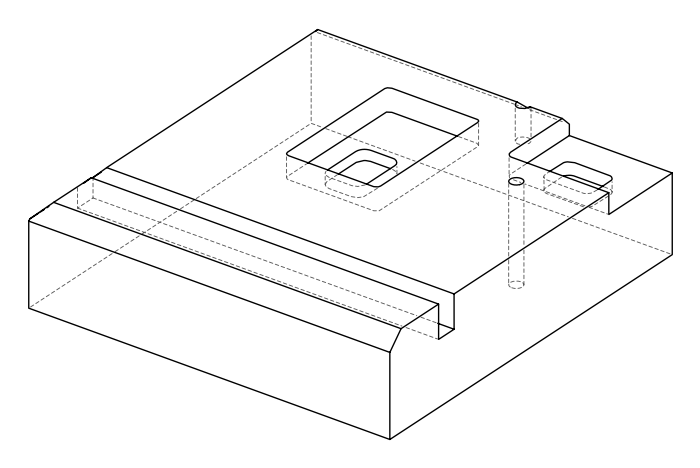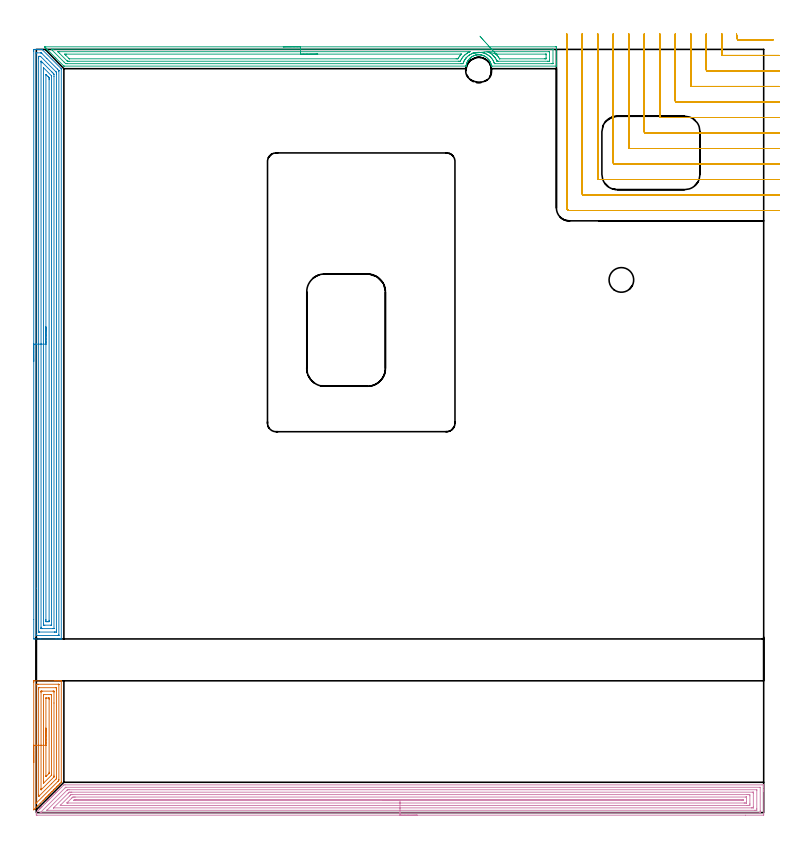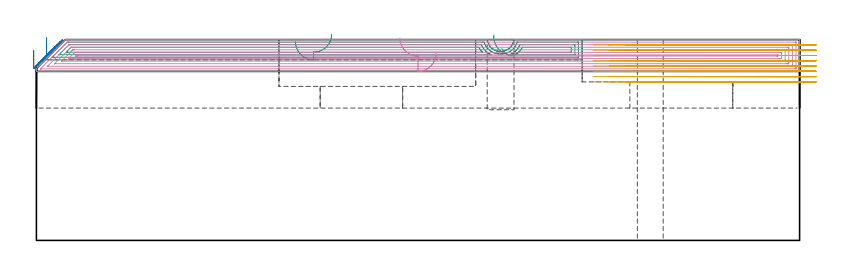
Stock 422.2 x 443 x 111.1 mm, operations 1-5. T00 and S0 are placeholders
(PLAN: 14 operations, 9 tool changes, 181 min)
(1 AREA_MILL | FG_CHAMFER_SURFACE | UGT0205_001 | 3.52 min | 10704 mm3)
(2 AREA_MILL_1 | FG_CHAMFER_SURFACE_1 | UGT0205_001 | 16.53 min | 44746 mm3)
(3 AREA_MILL_2 | FG_CHAMFER_SURFACE_2 | UGT0205_001 | 9.67 min | 18568 mm3)
(4 AREA_MILL_3 | FG_CHAMFER_SURFACE_3 | UGT0205_001 | 23.46 min | 63852 mm3)
(5 MILL_CORNER_NOTCH_RECTANGULAR | CORNER_NOTCH_RECTANGULAR | NXT0201_011 | Follow Part, ap 3, ae 75% | 26.71 min | 279431 mm3)
(6 MILL_RECTANGULAR_POCKET | POCKET_RECTANGULAR_STRAIGHT | NXT0201_012 | Follow Part, ap 4, ae 75% | 1.92 min | 34187 mm3)
(7 MILL_RECTANGULAR_POCKET_1 | POCKET_RECTANGULAR_STRAIGHT_1 | NXT0201_009 | Follow Part, ap 2, ae 75% | 76.53 min | 455399 mm3)
(8 MILL_RECTANGULAR_POCKET_2 | POCKET_RECTANGULAR_STRAIGHT_2 | NXT0201_012 | Follow Part, ap 4, ae 75% | 2.26 min | 34561 mm3)
(9 MILL_RECTANGULAR_SLOT | SLOT_RECTANGULAR | NXT0201_012 | Follow Part, ap 4, ae 75% | 18.66 min | 386972 mm3)
(10 MILL_BLIND_HOLE_FROM_SOLID_MATERIAL | STEP1POCKET | NXT0201_011 | Spiral | 0.59 min | 6471 mm3)
(11 SPOT_DRILL | STEP1HOLE | NXT0321_9005460120000 | 0.03 min | 1 mm3)
(12 DRILL_BLIND_HOLE_INTO_CENTER | STEP1HOLE | UGT0301_209 | 0.07 min | 831 mm3)
(13 GUN_DRILL_THROUGH_HOLE | STEP1HOLE | UGT0307_006 | 0.55 min | 6245 mm3)
(14 DRILL_TO_ENLARGE_THROUGH_HOLE | STEP1HOLE | UGT0301_275 | 0.48 min | 10685 mm3)
(TOOL UGT0205_001 | Chamfer Mill 20 x 3 x 45 deg. | D20 FL50 Z2)
(TOOL NXT0201_011 | ENDMILL 12mm [2P460-1200-NA 1630] | D12 FL38 Z6)
(TOOL NXT0201_012 | ENDMILL 16mm [2P460-1600-NA 1630] | D16 FL38 Z6)
(TOOL NXT0201_009 | ENDMILL 8mm [2P460-0800-NA 1630] | D8 FL26 Z6)
(TOOL NXT0321_9005460120000 | NC Spot Drill, 142deg, 12mm, Carbide, Uncoated | D12 PA142 FL30 Z2)
(TOOL UGT0301_209 | Twist Drill 9.4 mm | D9.4 PA118 FL78 Z2)
(TOOL UGT0307_006 | Gun Drill 9 mm | D9 PA130 FL24 Z1)
(TOOL UGT0301_275 | Twist Drill 14.3 mm | D14.3 PA118 FL114 Z2)
(OP 1 AREA_MILL)
G17 G21 G94 G90
T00 M6
G54
G17 G0 G90 X-1.5 Y29.05 S1061 M3
G43 Z121.1 H0
Z105.1
G94 G1 Y29.088 Z104.228 F250.
Y29.202 Z103.364
Y29.391 Z102.512
Y29.653 Z101.68
Y29.987 Z100.874
Y30.39 Z100.1
Y30.858 Z99.364
Y31.39 Z98.672
Y31.979 Z98.029
Y32.622 Z97.44
Y33.314 Z96.908
Y34.05 Z96.44
Y34.824 Z96.037
Y35.63 Z95.703
Y36.462 Z95.441
Y37.313 Z95.252
Y38.178 Z95.138
Y39.05 Z95.1
Y75.543
X-1.499 Y75.943 Z95.101
X-1.494 Y76.426 Z95.103
X-1.491 Y76.492 Z95.105
X-1.014 Y76.5 Z95.583
X10.478 Z107.072
X11.138 Z107.736
X11.362 Z107.959
X12.022 Z108.619
X12.246 Z108.842
X12.693 Z109.292
X13.566 Z110.165
X14.014 Z110.612
X14.255 Y76.499 Z110.854
X14.494 Y76.49 Z111.093
X14.5 Y76.387 Z111.1
Y18.159
X14.498 Y17.605 Z111.084
X14.46 Y17.56 Z111.059
X13.706 Y16.806 Z110.306
X13.424 Y16.522 Z110.02
X12.84 Y15.94 Z109.44
X12.54 Y15.638 Z109.136
X11.951 Y15.051 Z108.551
X11.656 Y14.754 Z108.252
X11.058 Y14.158 Z107.658
X10.772 Y13.87 Z107.367
X10.169 Y13.269 Z106.769
X9.888 Y12.986 Z106.483
X9.28 Y12.38 Z105.88
X9.005 Y12.102 Z105.599
X8.318 Y11.418 Z104.918
X7.949 Y11.047 Z104.545
X7.414 Y10.514 Z104.014
X7.06 Y10.158 Z103.656
X6.51 Y9.609 Z103.109
X6.171 Y9.269 Z102.767
X5.605 Y8.705 Z102.205
X5.282 Y8.38 Z101.878
X4.701 Y7.801 Z101.301
X3.995 Y7.095 Z100.595
X2.228 Y5.327 Z98.827
X0.835 Y3.935 Z97.435
X-0.498 Y2.601 Z96.101
X-1.387 Y1.712 Z95.211
X-1.456 Y1.649 Z95.142
X-1.492 Y1.618 Z95.106
X-1.498 Y1.691 Z95.101
X-1.499 Y1.712
X-1.5 Y39.05 Z95.1
X-0.086 Z96.514
X-0.085 Y74.165 Z96.515
X-0.082 Y74.376 Z96.518
X-0.079 Y74.473 Z96.521
X0.088 Y74.49 Z96.688
X0.424 Y74.498 Z97.024
X0.754 Y74.499 Z97.354
X1.305 Y74.5 Z97.905
X12.797 Z109.397
X12.98 Y74.497 Z109.58
X13.048 Y74.493 Z109.648
X13.073 Y74.491 Z109.673
X13.079 Y74.463 Z109.679
X13.082 Y74.379 Z109.682
X13.085 Y74.209 Z109.685
Y19.093
X13.084 Y19.048 Z109.684
X13.072 Y18.634 Z109.672
X12.867 Y18.423 Z109.467
X12.608 Y18.159 Z109.208
X0.016 Y5.566 Z96.616
X-0.05 Y5.503 Z96.55
X-0.074 Y5.482 Z96.526
X-0.078 Y5.481 Z96.522
X-0.08 Y5.491 Z96.52
X-0.083 Y5.549 Z96.517
X-0.086 Y5.669 Z96.514
Y5.713
Y39.05
X1.328 Z97.928
X1.329 Y71.498 Z97.929
Y71.809
X1.334 Y72.387 Z97.934
X1.335 Y72.463 Z97.935
X1.344 Y72.49 Z97.944
X1.414 Y72.494 Z98.014
X1.527 Y72.499 Z98.127
X11.25 Y72.5 Z107.85
X11.362 Y72.497 Z107.962
X11.474 Y72.493 Z108.074
X11.665 Y72.481 Z108.265
X11.667 Y72.387 Z108.267
X11.67 Y72.077 Z108.27
X11.671 Y71.498 Z108.271
X11.672 Y71.186 Z108.272
X11.671 Y20.514 Z108.271
X11.67 Y19.937 Z108.27
X11.668 Y19.781 Z108.268
X11.665 Y19.704 Z108.265
X11.661 Y19.673 Z108.261
X11.644 Y19.653 Z108.244
X11.362 Y19.362 Z107.962
X8.761 Y16.76 Z105.361
X1.638 Y9.638 Z98.238
X1.453 Y9.456 Z98.053
X1.401 Y9.408 Z98.001
X1.335 Y9.351 Z97.935
X1.331 Y9.437 Z97.931
X1.33 Y9.492 Z97.93
X1.329 Y9.58 Z97.929
X1.328 Y10.158 Z97.928
Y39.05
X2.743 Z99.343
Y69.72
X2.747 Y70.383 Z99.347
X2.75 Y70.479 Z99.35
X2.756 Y70.491 Z99.356
X2.777 Y70.494 Z99.377
X2.825 Y70.497 Z99.425
X3.018 Y70.499 Z99.618
X3.406 Y70.5 Z100.006
X9.702 Z106.302
X10.02 Y70.497 Z106.62
X10.179 Y70.493 Z106.779
X10.25 Y70.489 Z106.85
X10.252 Y70.437 Z106.852
X10.256 Y69.943 Z106.856
X10.257 Y63.608 Z106.857
Y21.715
X10.256 Y21.048 Z106.856
X10.253 Y20.826 Z106.853
X10.25 Y20.744 Z106.85
X10.246 Y20.707 Z106.846
X10.217 Y20.674 Z106.817
X10.114 Y20.566 Z106.714
X9.984 Y20.433 Z106.584
X2.892 Y13.342 Z99.492
X2.847 Y13.298 Z99.447
X2.794 Y13.249 Z99.394
X2.755 Y13.214 Z99.355
X2.75 Y13.267 Z99.35
X2.745 Y13.49 Z99.345
X2.743 Y13.714 Z99.343
Y13.871
Y39.05
X4.157 Z100.757
Y68.076
X4.159 Y68.21 Z100.759
X4.164 Y68.475 Z100.764
X4.173 Y68.491 Z100.773
X4.187 Y68.494 Z100.787
X4.221 Y68.498 Z100.821
X4.29 Y68.499 Z100.89
X8.155 Y68.5 Z104.755
X8.71 Y68.496 Z105.31
X8.789 Y68.494 Z105.389
X8.831 Y68.491 Z105.431
X8.836 Y68.344 Z105.436
X8.841 Y68.076 Z105.441
X8.843 Y67.942 Z105.443
X8.842 Y21.903 Z105.442
X8.84 Y21.809 Z105.44
X8.837 Y21.764 Z105.437
X8.834 Y21.744 Z105.434
X8.813 Y21.715 Z105.413
X8.763 Y21.662 Z105.363
X8.71 Y21.608 Z105.31
X4.29 Y17.189 Z100.89
X4.248 Y17.15 Z100.848
X4.174 Y17.083 Z100.774
X4.164 Y17.137 Z100.764
X4.16 Y17.27 Z100.76
X4.158 Y17.402 Z100.758
X4.157 Y18.159 Z100.757
Y18.293
Y39.05
X5.571 Z102.171
X5.572 Y66.164 Z102.172
X5.574 Y66.409 Z102.174
X5.576 Y66.469 Z102.176
X5.579 Y66.49 Z102.179
X5.613 Y66.493 Z102.213
X5.726 Y66.498 Z102.326
X6.942 Y66.499 Z103.542
X7.276 Y66.496 Z103.876
X7.371 Y66.493 Z103.971
X7.422 Y66.489 Z104.022
X7.424 Y66.457 Z104.024
X7.427 Y66.327 Z104.027
X7.428 Y66.164 Z104.028
X7.429 Y65.674 Z104.029
Y23.493
X7.427 Y23.005 Z104.027
X7.423 Y22.804 Z104.023
X7.422 Y22.783 Z104.022
X7.409 Y22.765 Z104.009
X7.369 Y22.721 Z103.969
X7.256 Y22.604 Z103.856
X6.058 Y21.406 Z102.658
X5.767 Y21.118 Z102.367
X5.636 Y20.991 Z102.236
X5.59 Y20.95 Z102.19
X5.577 Y20.946 Z102.177
X5.576 Y20.982 Z102.176
X5.572 Y21.076 Z102.172
Y21.138
X5.571 Y21.315 Z102.171
Y39.05
Y39.922 Z102.209
Y40.786 Z102.323
Y41.638 Z102.512
Y42.47 Z102.774
Y43.276 Z103.108
Y44.05 Z103.511
Y44.786 Z103.98
Y45.478 Z104.511
Y46.121 Z105.1
Y46.71 Z105.743
Y47.242 Z106.435
Y47.71 Z107.171
Y48.113 Z107.945
Y48.447 Z108.751
Y48.709 Z109.583
Y48.898 Z110.435
Y49.012 Z111.3
Y49.05 Z112.171
G0 Z121.1
M5
M2
(OP 2 AREA_MILL_1)
G17 G21 G94 G90
T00 M6
G54
G17 G0 G90 X-1.5 Y261.9 S1061 M3
G43 Z121.1 H0
Z105.1
G94 G1 Y261.938 Z104.228 F250.
Y262.052 Z103.364
Y262.241 Z102.512
Y262.503 Z101.68
Y262.837 Z100.874
Y263.24 Z100.1
Y263.708 Z99.364
Y264.24 Z98.672
Y264.829 Z98.029
Y265.472 Z97.44
Y266.164 Z96.909
Y266.9 Z96.44
Y267.674 Z96.037
Y268.48 Z95.703
Y269.312 Z95.441
Y270.163 Z95.252
Y271.028 Z95.138
Y271.9 Z95.1
Y441.991
X-1.499 Y442.392 Z95.101
X-1.494 Y442.877 Z95.103
X-1.491 Y442.991 Z95.105
X-1.014 Y443. Z95.582
X-0.732 Z95.864
X-0.13 Z96.465
X0.434 Z97.031
X0.754 Z97.351
X1.318 Z97.915
X1.638 Z98.234
X2.278 Z98.878
X2.964 Z99.563
X3.087 Y442.999 Z99.687
X3.309 Y442.99 Z99.905
X3.406 Y442.894 Z100.004
X3.463 Y442.838 Z100.061
X14.456 Y431.845 Z111.055
X14.471 Y431.828 Z111.07
X14.503 Y431.787 Z111.096
X14.5 Y431.683 Z111.1
Y100.962
X14.497 Y100.809 Z111.088
X14.485 Y100.807 Z111.076
X14.148 Y100.8 Z110.747
X13.77 Z110.369
X13.13 Z109.725
X11.926 Z108.523
X11.362 Z107.956
X2.553 Z99.151
X-1.233 Z95.364
X-1.297 Y100.801 Z95.301
X-1.492 Y100.81 Z95.106
X-1.499 Y101.006 Z95.099
X-1.5 Y112.064 Z95.1
Y271.9
X-0.086 Z96.514
Y440.607
X-0.084 Y440.819 Z96.516
X-0.081 Y440.925 Z96.519
X-0.079 Y440.975 Z96.521
X-0.072 Y440.99 Z96.528
X-0.024 Y440.992 Z96.576
X0.366 Y440.999 Z96.966
X2.522 Z99.122
X2.652 Y440.998 Z99.252
X2.756 Y440.994 Z99.356
X2.824 Y440.99 Z99.424
X2.878 Y440.96 Z99.478
X3.242 Y440.607 Z99.842
X6.145 Y437.706 Z102.745
X12.246 Y431.604 Z108.846
X13.055 Y430.788 Z109.655
X13.079 Y430.756 Z109.679
X13.081 Y430.734 Z109.681
X13.084 Y430.682 Z109.684
X13.085 Y430.576 Z109.685
X13.086 Y430.364 Z109.686
Y103.193
X13.084 Y102.981 Z109.684
X13.082 Y102.875 Z109.682
X13.079 Y102.825 Z109.679
X13.072 Y102.81 Z109.672
X13.024 Y102.808 Z109.624
X12.634 Y102.801 Z109.234
X0.754 Y102.8 Z97.354
X0.258 Y102.801 Z96.858
X0.031 Y102.806 Z96.631
X-0.072 Y102.81 Z96.528
X-0.084 Y103.147 Z96.516
X-0.085 Y103.193 Z96.515
X-0.086 Y130.269 Z96.514
Y271.9
X1.329 Z97.929
Y437.929
X1.33 Y438.241 Z97.93
X1.334 Y438.822 Z97.934
X1.335 Y438.969 Z97.935
X1.47 Y438.991 Z98.07
X1.638 Y438.994 Z98.238
X2.35 Y438.996 Z98.95
X2.387 Y438.99 Z98.987
X2.463 Y438.928 Z99.063
X2.522 Y438.876 Z99.122
X2.579 Y438.822 Z99.179
X11.362 Y430.038 Z107.962
X11.502 Y429.895 Z108.102
X11.647 Y429.742 Z108.247
X11.665 Y429.697 Z108.265
X11.667 Y429.66 Z108.267
X11.67 Y429.584 Z108.27
X11.671 Y429.003 Z108.271
X11.672 Y428.69 Z108.272
X11.671 Y105.871 Z108.271
X11.67 Y105.559 Z108.27
X11.666 Y104.978 Z108.266
X11.665 Y104.831 Z108.265
X11.53 Y104.809 Z108.13
X11.362 Y104.805 Z107.962
X10.654 Y104.8 Z107.254
X10.478 Z107.078
X1.815 Z98.415
X1.638 Y104.802 Z98.238
X1.462 Y104.806 Z98.062
X1.346 Y104.81 Z97.946
X1.335 Y104.821 Z97.935
X1.332 Y104.837 Z97.932
X1.33 Y104.874 Z97.93
X1.329 Y104.978 Z97.929
X1.328 Y105.291 Z97.928
X1.329 Y271.9 Z97.929
X2.743 Z99.343
Y435.251
X2.745 Y435.919 Z99.345
X2.748 Y436.144 Z99.348
X2.75 Y436.186 Z99.35
X2.76 Y436.18 Z99.36
X2.804 Y436.144 Z99.404
X3.406 Y435.545 Z100.006
X3.701 Y435.251 Z100.301
X9.056 Y429.895 Z105.656
X9.594 Y429.354 Z106.194
X9.937 Y429.003 Z106.537
X10.25 Y428.663 Z106.85
X10.255 Y428.335 Z106.855
X10.257 Y427.217 Z106.857
Y106.987
X10.255 Y106.891 Z106.855
X10.252 Y106.833 Z106.852
X10.25 Y106.81 Z106.85
X10.229 Y106.808 Z106.829
X10.018 Y106.804 Z106.618
X9.594 Y106.8 Z106.194
X9.558 Z106.158
X3.37 Z99.97
X2.974 Y106.803 Z99.574
X2.776 Y106.808 Z99.376
X2.755 Y106.81 Z99.355
X2.749 Y106.82 Z99.349
X2.746 Y106.856 Z99.346
X2.744 Y106.909 Z99.344
X2.743 Y107.434 Z99.343
Y107.656
Y271.9
X4.157 Z100.757
Y431.949
X4.159 Y432.218 Z100.759
X4.162 Y432.295 Z100.762
X4.164 Y432.328 Z100.764
X4.167 Y432.326 Z100.767
X4.214 Y432.284 Z100.814
X4.29 Y432.211 Z100.89
X8.71 Y427.791 Z105.31
X8.78 Y427.719 Z105.38
X8.814 Y427.681 Z105.414
X8.828 Y427.662 Z105.428
X8.836 Y427.619 Z105.436
X8.841 Y427.352 Z105.441
X8.842 Y427.217 Z105.442
Y109.173
X8.839 Y108.904 Z105.439
X8.836 Y108.828 Z105.436
X8.833 Y108.808 Z105.433
X8.828 Y108.806 Z105.428
X8.789 Y108.802 Z105.389
X8.71 Y108.801 Z105.31
X8.461 Y108.8 Z105.061
X4.925 Z101.525
X4.29 Y108.801 Z100.89
X4.199 Y108.803 Z100.799
X4.174 Y108.806 Z100.774
X4.165 Y108.808 Z100.765
X4.163 Y108.859 Z100.763
X4.159 Y109.038 Z100.759
X4.157 Y109.307 Z100.757
Y109.442
Y271.9
X5.571 Z102.171
X5.572 Y428.11 Z102.172
X5.574 Y428.394 Z102.174
X5.576 Y428.452 Z102.176
X5.577 Y428.463 Z102.177
X5.602 Y428.442 Z102.202
X5.67 Y428.378 Z102.27
X5.942 Y428.11 Z102.542
X6.058 Y427.994 Z102.658
X6.835 Y427.217 Z103.435
X6.942 Y427.109 Z103.542
X7.329 Y426.712 Z103.929
X7.422 Y426.615 Z104.022
X7.425 Y426.488 Z104.025
X7.427 Y426.325 Z104.027
X7.429 Y425.833 Z104.029
Y425.432
Y111.628
X7.428 Y111.227 Z104.028
X7.425 Y110.981 Z104.025
X7.422 Y110.859 Z104.022
X7.419 Y110.81 Z104.019
X7.36 Y110.805 Z103.96
X6.942 Y110.802 Z103.542
X6.481 Y110.8 Z103.081
X6.058 Y110.801 Z102.658
X5.593 Y110.804 Z102.193
X5.579 Y110.81 Z102.179
X5.576 Y110.821 Z102.176
X5.573 Y111.227 Z102.173
X5.571 Y111.718 Z102.171
Y112.119
Y271.9
Y272.772 Z102.209
Y273.636 Z102.323
Y274.488 Z102.512
Y275.32 Z102.774
Y276.126 Z103.108
Y276.9 Z103.511
Y277.636 Z103.98
Y278.328 Z104.511
Y278.971 Z105.1
Y279.56 Z105.743
Y280.091 Z106.435
Y280.56 Z107.171
Y280.963 Z107.945
Y281.297 Z108.751
Y281.559 Z109.583
Y281.748 Z110.435
Y281.862 Z111.3
Y281.9 Z112.171
G0 Z121.1
M5
M2
(OP 3 AREA_MILL_2)
G17 G21 G94 G90
T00 M6
G54
G17 G0 G90 X143.35 Y444.5 S1061 M3
G43 Z121.1 H0
Z109.9
G94 G1 X143.388 Z109.028 F250.
X143.502 Z108.164
X143.691 Z107.312
X143.953 Z106.48
X144.287 Z105.674
X144.69 Z104.9
X145.158 Z104.164
X145.69 Z103.472
X146.279 Z102.829
X146.922 Z102.24
X147.614 Z101.708
X148.35 Z101.24
X149.124 Z100.837
X149.93 Z100.503
X150.762 Z100.241
X151.614 Z100.052
X152.478 Z99.938
X153.35 Z99.9
X301.276
X301.814 Y444.495 Z99.903
X301.89 Y444.492 Z99.906
X301.9 Y444.41 Z99.987
Y436.277 Z108.118
Y435.75 Z108.647
Y435.402 Z108.994
Y434.875 Z109.521
Y434.528 Z109.867
Y433.833 Z110.567
Y433.581 Z110.819
X301.897 Y433.438 Z110.954
X301.89 Y433.302 Z111.088
X301.722 Y433.3 Z111.1
X264.629
X264.165 Y433.307 Z111.092
X264.149 Y433.386 Z111.013
X264.1 Y433.652 Z110.747
X264.07 Y433.833 Z110.564
X264.04 Y433.97 Z110.425
X263.974 Y434.276 Z110.118
X263.903 Y434.528 Z109.866
X263.848 Y434.726 Z109.671
X263.784 Y434.918 Z109.482
X263.736 Y435.06 Z109.34
X263.698 Y435.17 Z109.229
X263.667 Y435.251 Z109.147
X263.598 Y435.402 Z108.994
X263.53 Y435.553 Z108.846
X263.482 Y435.66 Z108.739
X263.438 Y435.747 Z108.653
X263.39 Y435.839 Z108.557
X263.362 Y435.895 Z108.503
X263.277 Y436.062 Z108.337
X263.222 Y436.156 Z108.244
X263.036 Y436.469 Z107.931
X262.773 Y436.864 Z107.536
X262.705 Y436.954 Z107.446
X262.322 Y437.41 Z106.989
X261.913 Y437.846 Z106.554
X261.88 Y437.878 Z106.522
X261.441 Y438.248 Z106.15
X260.987 Y438.596 Z105.802
X260.775 Y438.737 Z105.661
X260.438 Y438.935 Z105.463
X260.094 Y439.119 Z105.28
X259.945 Y439.186 Z105.214
X259.713 Y439.288 Z105.107
X259.65 Y439.317 Z105.078
X259.2 Y439.495 Z104.904
X258.989 Y439.565 Z104.834
X258.82 Y439.614 Z104.782
X258.775 Y439.627 Z104.768
X258.586 Y439.67 Z104.725
X258.373 Y439.717 Z104.675
X258.307 Y439.733 Z104.661
X258.187 Y439.756 Z104.641
X258.085 Y439.774 Z104.624
X257.861 Y439.813 Z104.583
X257.414 Y439.865 Z104.528
X257.238 Y439.875 Z104.516
X257.023 Y439.888 Z104.504
X256.909 Y439.889 Z104.502
X256.632 Y439.894 Z104.501
X256.585 Y439.892 Z104.503
X256.521 Y439.89 Z104.506
X256.074 Y439.855 Z104.543
X256.04 Y439.85 Z104.547
X255.691 Y439.804 Z104.591
X255.627 Y439.797 Z104.6
X255.504 Y439.774 Z104.624
X255.444 Y439.763 Z104.635
X255.244 Y439.723 Z104.67
X255.224 Y439.719 Z104.674
X255.051 Y439.68 Z104.715
X254.824 Y439.627 Z104.768
X254.797 Y439.619 Z104.776
X254.734 Y439.602 Z104.794
X254.285 Y439.449 Z104.949
X254.075 Y439.365 Z105.031
X253.904 Y439.297 Z105.099
X253.841 Y439.273 Z105.125
X253.39 Y439.055 Z105.341
X253.308 Y439.009 Z105.385
X252.948 Y438.814 Z105.584
X252.824 Y438.737 Z105.661
X252.434 Y438.464 Z105.935
X252.054 Y438.173 Z106.227
X251.978 Y438.104 Z106.295
X251.893 Y438.026 Z106.37
X251.701 Y437.854 Z106.545
X251.692 Y437.845 Z106.553
X251.52 Y437.671 Z106.726
X251.42 Y437.57 Z106.828
X251.161 Y437.286 Z107.113
X251.057 Y437.151 Z107.245
X250.924 Y436.984 Z107.415
X250.901 Y436.954 Z107.445
X250.846 Y436.875 Z107.525
X250.736 Y436.714 Z107.681
X250.626 Y436.558 Z107.841
X250.596 Y436.514 Z107.885
X250.55 Y436.439 Z107.96
X250.451 Y436.277 Z108.119
X250.318 Y436.061 Z108.336
X250.268 Y435.971 Z108.427
X250.117 Y435.655 Z108.745
X250.078 Y435.574 Z108.825
X249.907 Y435.171 Z109.229
X249.752 Y434.727 Z109.672
X249.626 Y434.279 Z110.121
X249.589 Y434.106 Z110.294
X249.53 Y433.833 Z110.565
X249.522 Y433.781 Z110.616
X249.5 Y433.653 Z110.742
X249.456 Y433.386 Z111.012
X249.444 Y433.311 Z111.088
X249.438 Y433.303 Z111.096
X249.434 Y433.3 Z111.1
X16.15
X16.005 Y433.303 Z111.089
X15.912 Y433.386 Z111.011
X11.274 Y438.026 Z106.374
X6.9 Y442.398 Z101.998
X6.765 Y442.534 Z101.864
X6.603 Y442.696 Z101.702
X6.463 Y442.835 Z101.561
X6.318 Y442.981 Z101.417
X6.175 Y443.124 Z101.274
X6.025 Y443.272 Z101.123
X5.871 Y443.428 Z100.97
X5.747 Y443.551 Z100.846
X5.588 Y443.709 Z100.685
X5.424 Y443.875 Z100.523
X5.32 Y443.979 Z100.418
X4.978 Y444.322 Z100.077
X4.89 Y444.408 Z99.987
X4.81 Y444.489 Z99.903
X4.888 Y444.496 Z99.9
X4.932 Y444.499 Z99.901
X153.35 Y444.5 Z99.9
Y443.086 Z101.314
X299.679 Y443.085 Z101.315
X299.842 Y443.082 Z101.318
X299.881 Y443.079 Z101.321
X299.89 Y443.077 Z101.323
X299.894 Y443.065 Z101.335
X299.897 Y443.032 Z101.368
X299.9 Y442.869 Z101.531
Y434.999 Z109.401
X299.898 Y434.865 Z109.535
X299.893 Y434.758 Z109.642
X299.89 Y434.727 Z109.673
X299.88 Y434.721 Z109.679
X299.839 Y434.719 Z109.681
X299.488 Y434.715 Z109.685
X299.297 Y434.714 Z109.686
X266.225 Y434.715 Z109.685
X265.979 Y434.719 Z109.681
X265.919 Y434.721 Z109.679
X265.897 Y434.727 Z109.673
X265.885 Y434.758 Z109.642
X265.861 Y434.829 Z109.571
X265.748 Y435.182 Z109.218
X265.667 Y435.402 Z108.998
X265.523 Y435.78 Z108.62
X265.283 Y436.277 Z108.123
X265.03 Y436.759 Z107.641
X264.783 Y437.151 Z107.249
X264.629 Y437.386 Z107.014
X264.347 Y437.754 Z106.646
X264.119 Y438.026 Z106.374
X263.736 Y438.452 Z105.948
X263.511 Y438.684 Z105.716
X263.266 Y438.9 Z105.5
X262.842 Y439.25 Z105.15
X262.54 Y439.481 Z104.919
X262.121 Y439.774 Z104.626
X261.948 Y439.882 Z104.518
X261.667 Y440.049 Z104.351
X261.239 Y440.27 Z104.13
X261.054 Y440.355 Z104.045
X260.373 Y440.649 Z103.751
X260.16 Y440.732 Z103.668
X260.026 Y440.78 Z103.62
X259.568 Y440.92 Z103.48
X259.266 Y440.996 Z103.404
X258.807 Y441.098 Z103.302
X258.373 Y441.175 Z103.225
X257.751 Y441.257 Z103.143
X257.607 Y441.272 Z103.128
X257.479 Y441.28 Z103.12
X257.144 Y441.297 Z103.103
X256.811 Y441.303 Z103.097
X256.585
X255.957 Y441.263 Z103.137
X255.691 Y441.237 Z103.163
X255.162 Y441.167 Z103.233
X254.995 Y441.137 Z103.263
X254.797 Y441.098 Z103.302
X254.421 Y441.017 Z103.383
X253.904 Y440.883 Z103.517
X253.726 Y440.823 Z103.577
X253.225 Y440.649 Z103.751
X253.035 Y440.575 Z103.825
X253.01 Y440.564 Z103.836
X252.461 Y440.312 Z104.088
X252.116 Y440.139 Z104.261
X251.877 Y440.008 Z104.392
X251.479 Y439.774 Z104.626
X251.324 Y439.675 Z104.725
X251.286 Y439.65 Z104.75
X251.222 Y439.603 Z104.797
X250.436 Y439.006 Z105.394
X250.328 Y438.909 Z105.491
X250.319 Y438.9 Z105.5
X249.877 Y438.467 Z105.933
X249.457 Y438.026 Z106.374
X249.447 Y438.014 Z106.386
X249.435 Y437.999 Z106.401
X249.069 Y437.509 Z106.891
X248.821 Y437.151 Z107.249
X248.71 Y436.985 Z107.415
X248.541 Y436.714 Z107.686
X248.385 Y436.429 Z107.971
X248.312 Y436.277 Z108.123
X248.107 Y435.826 Z108.574
X247.933 Y435.402 Z108.998
X247.85 Y435.203 Z109.197
X247.647 Y434.721 Z109.679
X247.452 Y434.719 Z109.681
X246.753 Y434.715 Z109.685
X246.562 Y434.714 Z109.686
X17.938 Y434.715 Z109.685
X17.746 Y434.716 Z109.684
X17.044 Y434.721 Z109.679
X16.35 Y435.402 Z108.998
X16.15 Y435.6 Z108.8
X9.353 Y442.398 Z102.002
X9. Y442.753 Z101.647
X8.73 Y443.032 Z101.368
X8.698 Y443.079 Z101.321
X8.788 Y443.081 Z101.319
X9. Y443.084 Z101.316
X9.191 Y443.085 Z101.315
X9.894 Y443.086 Z101.314
X153.35
Y441.672 Z102.728
X251.374 Y441.671 Z102.729
X251.677 Y441.67 Z102.73
X251.716 Y441.669 Z102.731
X251.701 Y441.659 Z102.741
X251.599 Y441.61 Z102.79
X251.495 Y441.561 Z102.839
X251.412 Y441.523 Z102.877
X251.285 Y441.462 Z102.938
X251.222 Y441.43 Z102.97
X250.705 Y441.155 Z103.245
X250.328 Y440.938 Z103.462
X250.145 Y440.828 Z103.572
X249.882 Y440.649 Z103.751
X249.625 Y440.462 Z103.938
X249.435 Y440.319 Z104.081
X249.126 Y440.076 Z104.324
X248.76 Y439.774 Z104.626
X248.645 Y439.673 Z104.727
X248.541 Y439.576 Z104.824
X248.198 Y439.235 Z105.165
X247.882 Y438.9 Z105.5
X247.772 Y438.778 Z105.622
X247.647 Y438.63 Z105.77
X247.385 Y438.282 Z106.118
X247.199 Y438.026 Z106.374
X247.019 Y437.765 Z106.635
X246.753 Y437.356 Z107.044
X246.677 Y437.226 Z107.174
X246.637 Y437.151 Z107.249
X246.378 Y436.643 Z107.757
X246.2 Y436.277 Z108.123
X246.136 Y436.144 Z108.256
X246.004 Y436.135 Z108.265
X245.859 Y436.133 Z108.267
X245.117 Y436.129 Z108.271
X244.966 Y436.128 Z108.272
X18.983 Y436.129 Z108.271
X18.832 Y436.13 Z108.27
X18.082 Y436.135 Z108.265
X17.938 Y436.262 Z108.138
X17.923 Y436.277 Z108.123
X13.469 Y440.73 Z103.67
X12.68 Y441.523 Z102.877
X12.575 Y441.634 Z102.766
X12.561 Y441.665 Z102.735
X12.575 Y441.666 Z102.734
X13.318 Y441.671 Z102.729
X153.35 Y441.672 Z102.728
Y440.257 Z104.143
X246.26
X246.474 Y440.255 Z104.145
X246.753 Y440.25 Z104.15
Y440.247 Z104.153
X246.519 Y440.004 Z104.396
X246.302 Y439.774 Z104.626
X246.094 Y439.545 Z104.855
X245.859 Y439.266 Z105.134
X245.699 Y439.057 Z105.343
X245.584 Y438.9 Z105.5
X245.331 Y438.543 Z105.857
X244.966 Y437.996 Z106.404
X244.73 Y437.605 Z106.795
X244.701 Y437.559 Z106.841
X244.663 Y437.55 Z106.85
X244.561 Y437.547 Z106.853
X244.072 Y437.544 Z106.856
X243.671 Y437.543 Z106.857
X19.325
X19.202 Y437.545 Z106.855
X19.141 Y437.547 Z106.853
X19.115 Y437.549 Z106.851
X19.057 Y437.603 Z106.797
X18.832 Y437.819 Z106.581
X17.044 Y439.605 Z104.795
X16.875 Y439.774 Z104.626
X16.714 Y439.939 Z104.461
X16.423 Y440.238 Z104.162
X16.557 Y440.251 Z104.149
X17.044 Y440.255 Z104.145
X17.445 Y440.257 Z104.143
X153.35
X154.222 Z104.181
X155.086 Z104.295
X155.938 Z104.483
X156.77 Z104.746
X157.576 Z105.08
X158.35 Z105.482
X159.086 Z105.951
X159.778 Z106.482
X160.421 Z107.072
X161.01 Z107.715
X161.542 Z108.407
X162.01 Z109.143
X162.413 Z109.916
X162.747 Z110.722
X163.009 Z111.554
X163.198 Z112.406
X163.312 Z113.271
X163.35 Z114.143
G0 Z121.1
X253.081 Y440.736
Z113.719
G1 X253.028 Y440.73 Z112.848
X253.052 Y440.733 Z111.976
X253.151 Y440.743 Z111.109
X253.324 Y440.761 Z110.254
X253.571 Y440.787 Z109.418
X253.89 Y440.821 Z108.607
X254.277 Y440.861 Z107.826
X254.731 Y440.909 Z107.083
X255.248 Y440.963 Z106.382
X255.823 Y441.024 Z105.729
X256.453 Y441.09 Z105.129
X257.132 Y441.161 Z104.586
X257.856 Y441.237 Z104.105
X258.619 Y441.317 Z103.689
X259.415 Y441.401 Z103.342
X260.238 Y441.487 Z103.066
X261.081 Y441.576 Z102.863
X261.94 Y441.666 Z102.734
X262.842 Y441.671 Z102.729
X297.549
X297.7 Y441.67 Z102.73
X297.851 Y441.666 Z102.734
X297.886 Y441.665 Z102.735
X297.891 Y441.64 Z102.76
X297.896 Y441.588 Z102.812
X297.899 Y441.523 Z102.877
X297.9 Y436.956 Z107.444
X297.896 Y436.277 Z108.123
X297.893 Y436.179 Z108.221
X297.89 Y436.137 Z108.263
X297.846 Y436.134 Z108.266
X297.7 Y436.132 Z108.268
X296.958 Y436.129 Z108.271
X296.806 Y436.128 Z108.272
X268.053 Y436.129 Z108.271
X267.75 Y436.13 Z108.27
X267.548 Y436.133 Z108.267
X267.48 Y436.135 Z108.265
X267.469 Y436.146 Z108.254
X267.453 Y436.172 Z108.228
X267.401 Y436.277 Z108.123
X267.311 Y436.466 Z107.934
X266.952 Y437.151 Z107.249
X266.818 Y437.385 Z107.015
X266.429 Y438.014 Z106.386
X266.417 Y438.031 Z106.369
X266.027 Y438.524 Z105.876
X265.704 Y438.9 Z105.5
X265.523 Y439.104 Z105.296
X265.191 Y439.453 Z104.947
X264.838 Y439.774 Z104.626
X264.629 Y439.948 Z104.452
X263.752 Y440.633 Z103.767
X263.436 Y440.839 Z103.561
X263.188 Y440.988 Z103.412
X262.842 Y441.188 Z103.212
X262.189 Y441.523 Z102.877
X261.948 Y441.642 Z102.758
X261.94 Y441.666 Z102.734
X266.865 Y440.252 Z104.148
X266.88 Y440.253 Z104.147
X266.941 Y440.255 Z104.145
X267.064 Y440.257 Z104.143
X267.311
X295.755 Y440.256 Z104.144
X295.805 Y440.255 Z104.145
X295.857 Y440.252 Z104.148
X295.89 Y440.248 Z104.152
X295.892 Y440.202 Z104.198
X295.9 Y439.787 Z104.613
Y438.038 Z106.362
X295.89 Y437.595 Z106.805
X295.887 Y437.549 Z106.851
X295.808 Y437.547 Z106.853
X295.677 Y437.544 Z106.856
X295.512 Y437.543 Z106.857
X295.019
X269.098
X268.934 Y437.544 Z106.856
X268.906 Y437.546 Z106.854
X268.897 Y437.549 Z106.851
X268.887 Y437.56 Z106.84
X268.849 Y437.62 Z106.78
X268.786 Y437.724 Z106.676
X268.604 Y438.026 Z106.374
X268.205 Y438.65 Z105.75
X268.016 Y438.9 Z105.5
X267.707 Y439.292 Z105.108
X267.311 Y439.759 Z104.641
X267.297 Y439.774 Z104.626
X267.182 Y439.9 Z104.5
X266.865 Y440.252 Z104.148
X266.381 Y440.789 Z103.659
X265.871 Y441.355 Z103.235
X265.337 Y441.946 Z102.878
X264.785 Y442.558 Z102.593
X264.219 Y443.187 Z102.38
X263.642 Y443.826 Z102.242
X263.059 Y444.473 Z102.18
X262.475 Y445.12 Z102.194
X261.894 Y445.765 Z102.283
X261.32 Y446.401 Z102.448
X260.759 Y447.024 Z102.687
X260.213 Y447.63 Z102.999
X259.687 Y448.212 Z103.38
X259.186 Y448.768 Z103.828
X258.713 Y449.293 Z104.339
X258.271 Y449.783 Z104.91
X257.865 Y450.234 Z105.537
X257.496 Y450.642 Z106.214
G0 Z121.1
M5
M2
(OP 4 AREA_MILL_3)
G17 G21 G94 G90
T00 M6
G54
G17 G0 G90 X221.1 Y-1.5 S1061 M3
G43 Z121.1 H0
Z103.5
G94 G1 X221.062 Z102.628 F250.
X220.948 Z101.764
X220.759 Z100.912
X220.497 Z100.08
X220.163 Z99.274
X219.76 Z98.5
X219.291 Z97.764
X218.76 Z97.072
X218.171 Z96.429
X217.528 Z95.84
X216.836 Z95.308
X216.1 Z94.84
X215.326 Z94.437
X214.52 Z94.103
X213.688 Z93.841
X212.836 Z93.652
X211.972 Z93.538
X211.1 Z93.5
X0.398 Y-1.499 Z93.501
X0.177 Y-1.497 Z93.503
X0.003 Y-1.491 Z93.505
X0. Y-1.411 Z93.585
Y-1.238 Z93.758
Y-1.064 Z93.931
Y0.017 Z95.015
X0.001 Y0.037 Z95.035
X0.004 Y0.093 Z95.09
X0.028 Y0.129 Z95.127
X0.86 Y0.96 Z95.959
X1.77 Y1.871 Z96.868
X1.815 Y1.916 Z96.915
X2.016 Y2.117 Z97.116
X2.063 Y2.164 Z97.161
X2.113 Y2.214 Z97.213
X2.305 Y2.406 Z97.405
X2.356 Y2.458 Z97.455
X2.411 Y2.512 Z97.511
X2.594 Y2.695 Z97.694
X2.65 Y2.751 Z97.748
X2.709 Y2.809 Z97.808
X2.884 Y2.984 Z97.983
X2.943 Y3.045 Z98.041
X3.007 Y3.107 Z98.106
X3.173 Y3.273 Z98.272
X3.237 Y3.338 Z98.335
X3.305 Y3.405 Z98.404
X4.198 Y4.299 Z99.298
X5.092 Y5.193 Z100.192
X5.878 Y5.979 Z100.977
X5.986 Y6.088 Z101.084
X6.326 Y6.426 Z101.426
X6.53 Y6.63 Z101.63
X6.759 Y6.86 Z101.858
X6.88 Y6.982 Z101.978
X7.263 Y7.363 Z102.363
X7.385 Y7.485 Z102.485
X7.931 Y8.034 Z103.029
X8.22 Y8.32 Z103.32
X8.812 Y8.914 Z103.91
X9.135 Y9.235 Z104.235
X9.692 Y9.794 Z104.791
X10.281 Y10.381 Z105.381
X10.455 Y10.556 Z105.553
X10.573 Y10.675 Z105.672
X11.162 Y11.262 Z106.261
X11.348 Y11.45 Z106.447
X11.454 Y11.555 Z106.552
X12.042 Y12.142 Z107.142
X12.689 Y12.79 Z107.789
X13.583 Y13.683 Z108.682
X14.477 Y14.577 Z109.576
X15.835 Y15.935 Z110.935
X15.994 Y16.094 Z111.091
X16.711 Y16.1 Z111.1
X422.023
X422.197 Y16.102 Z111.092
X422.198 Y16.101
X422.2 Y15.755 Z110.754
Y15.479 Z110.479
Y14.783 Z109.778
Y13.555 Z108.552
Y13.022 Z108.017
Y12.408 Z107.404
Y-1.064 Z93.934
X422.198 Y-1.332 Z93.666
X422.19 Y-1.492 Z93.506
X422.028 Y-1.499 Z93.499
X411.71 Y-1.5 Z93.5
X211.1
Y-0.086 Z94.914
X2.796
X2.411 Y-0.084 Z94.916
X2.309 Y-0.083 Z94.917
X2.277 Y-0.079 Z94.921
X2.276 Y-0.078 Z94.922
X2.288 Y-0.063 Z94.937
X2.304 Y-0.046 Z94.954
X16.711 Y14.361 Z109.361
X16.925 Y14.572 Z109.572
X17.026 Y14.667 Z109.667
X17.04 Y14.678 Z109.678
X17.059 Y14.681 Z109.681
X17.108 Y14.684 Z109.684
X17.207 Y14.685 Z109.685
X419.889
X420.16 Y14.68 Z109.68
X420.187 Y14.679 Z109.679
X420.192 Y14.66 Z109.66
X420.197 Y14.626 Z109.626
X420.199 Y14.593 Z109.593
X420.2 Y1.173 Z96.173
X420.197 Y0.697 Z95.697
X420.193 Y0.299 Z95.299
X420.177 Y-0.079 Z94.921
X419.789 Y-0.084 Z94.916
X419.689 Y-0.085 Z94.915
X211.1 Y-0.086 Z94.914
Y1.328 Z96.328
X6.182 Y1.329 Z96.329
X6.155 Y1.332 Z96.332
X6.146 Y1.335 Z96.335
X6.145 Y1.337 Z96.337
X6.158 Y1.355 Z96.355
X6.183 Y1.383 Z96.383
X17.714 Y12.914 Z107.914
X17.825 Y13.022 Z108.022
X18.052 Y13.241 Z108.241
X18.097 Y13.265 Z108.265
X18.162 Y13.268 Z108.268
X18.247 Y13.27 Z108.27
X18.498 Y13.271 Z108.271
X19.139
X418.001
X418.086 Y13.27 Z108.27
X418.152 Y13.267 Z108.267
X418.188 Y13.265 Z108.265
X418.191 Y13.218 Z108.218
X418.197 Y13.022 Z108.022
X418.199 Y12.827 Z107.827
X418.2 Y2.263 Z97.263
X418.196 Y1.578 Z96.578
X418.191 Y1.39 Z96.39
X418.182 Y1.335 Z96.335
X418.127 Y1.333 Z96.333
X418.001 Y1.331 Z96.331
X417.36 Y1.329 Z96.329
X417.108
X211.1 Y1.328 Z96.328
Y2.743 Z97.743
X10.165
X10.048 Y2.744 Z97.744
X10.011 Y2.746 Z97.746
X10.004 Y2.748 Z97.748
Y2.749 Z97.749
X10.015 Y2.764 Z97.764
X10.049 Y2.8 Z97.8
X10.078 Y2.829 Z97.829
X18.504 Y11.256 Z106.256
X18.952 Y11.695 Z106.695
X19.1 Y11.84 Z106.84
X19.392 Y11.85 Z106.85
X19.685 Y11.854 Z106.854
X20.286 Y11.857 Z106.857
X20.575
X415.61
X416.061 Y11.853 Z106.853
X416.156 Y11.85 Z106.85
X416.19 Y11.847 Z106.847
X416.193 Y11.8 Z106.8
X416.196 Y11.696 Z106.696
X416.2 Y11.276 Z106.276
Y3.352 Z98.352
X416.196 Y2.905 Z97.905
X416.193 Y2.797 Z97.797
X416.19 Y2.75 Z97.75
X416.126 Y2.748 Z97.748
X415.923 Y2.745 Z97.745
X415.32 Y2.743 Z97.743
X415.031
X211.1
Y4.157 Z99.157
X14.092 Y4.158 Z99.158
X14.03 Y4.159 Z99.159
X13.968 Y4.162 Z99.162
X13.879 Y4.169 Z99.169
X13.922 Y4.219 Z99.219
X13.974 Y4.274 Z99.274
X14.03 Y4.331 Z99.331
X19.392 Y9.694 Z104.694
X19.741 Y10.038 Z105.038
X20.092 Y10.381 Z105.381
X20.165 Y10.436 Z105.436
X20.226 Y10.44 Z105.44
X20.286 Y10.441 Z105.441
X21.117 Y10.443 Z105.443
X412.639
X413.473 Y10.44 Z105.44
X413.533 Y10.437 Z105.437
X414.19 Y10.381 Z105.381
X414.199 Y9.725 Z104.725
Y5.099 Z100.099
X414.196 Y4.446 Z99.446
X414.19 Y4.219 Z99.219
X413.589 Y4.163 Z99.163
X413.533 Y4.161 Z99.161
X412.702 Y4.157 Z99.157
X412.639
X211.1
Y5.571 Z100.571
X18.498 Y5.572 Z100.572
X18.017 Y5.574 Z100.574
X17.898 Y5.577 Z100.577
X17.743 Y5.583 Z100.583
X17.871 Y5.717 Z100.717
X18.129 Y5.979 Z100.979
X20.529 Y8.381 Z103.381
X20.77 Y8.621 Z103.621
X20.975 Y8.822 Z103.822
X21.18 Y9.022 Z104.022
X21.662 Y9.026 Z104.026
X22.073 Y9.028 Z104.028
X22.553 Y9.029 Z104.029
X411.745 Y9.028 Z104.028
X412.16 Y9.027 Z104.027
X412.185 Y9.025 Z104.025
X412.191 Y9.023 Z104.023
X412.194 Y9.015 Z104.015
X412.198 Y8.969 Z103.969
X412.199 Y8.889 Z103.889
X412.2 Y8.77 Z103.77
Y6.412 Z101.412
X412.199 Y5.979 Z100.979
X412.198 Y5.756 Z100.756
X412.194 Y5.644 Z100.644
X412.19 Y5.59 Z100.59
X412.181 Y5.578 Z100.578
X412.155 Y5.576 Z100.576
X411.745 Y5.573 Z100.573
X411.266 Y5.571 Z100.571
X410.852
X211.1
Y6.985 Z101.985
X22.665
X22.073 Y6.987 Z101.987
X21.943 Y6.988 Z101.988
X21.606 Y6.997 Z101.997
X21.766 Y7.163 Z102.163
X21.946 Y7.346 Z102.346
X22.073 Y7.473 Z102.473
X22.212 Y7.603 Z102.603
X22.329 Y7.608 Z102.608
X22.967 Y7.614 Z102.614
X23.095
X409.958
X410.087 Y7.613 Z102.613
X410.154 Y7.61 Z102.61
X410.183 Y7.608 Z102.608
X410.19 Y7.596 Z102.596
X410.194 Y7.573 Z102.573
X410.199 Y7.503 Z102.503
X410.196 Y7.181 Z102.181
X410.192 Y7.062 Z102.062
X410.188 Y6.992 Z101.992
X410.117 Y6.99 Z101.99
X409.958 Y6.987 Z101.987
X409.83 Y6.986 Z101.986
X409.703 Y6.985 Z101.985
X211.1
X210.228 Z102.023
X209.363 Z102.137
X208.512 Z102.326
X207.68 Z102.588
X206.874 Z102.922
X206.1 Z103.325
X205.364 Z103.794
X204.672 Z104.325
X204.029 Z104.914
X203.44 Z105.557
X202.908 Z106.25
X202.44 Z106.985
X202.037 Z107.759
X201.703 Z108.565
X201.441 Z109.397
X201.252 Z110.249
X201.138 Z111.114
X201.1 Z111.985
G0 Z121.1
M5
M2
(OP 5 MILL_CORNER_NOTCH_RECTANGULAR)
G17 G21 G94 G90
T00 M6
G54
G17 G0 G90 X406.399 Y451.958 S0 M3
G43 Z121.1 H1
Z108.175
G94 G1 X406.899 Y449. F250.
G3 X407.484 Y448.5 R0.6 F500.
G1 X424.598
X427.598 F250.
G0 Z121.1
X397.849 Y452.
Z108.175
G1 X397.891 Y449.
G2 X397.9 Y447.742 R90. F500.
G1 Y440.094
G3 X398.494 Y439.5 R0.6
G1 X428.2
X431.2 F250.
G0 Z121.1
X388.844 Y452.
Z108.175
G1 X388.89 Y449.
G2 X388.9 Y447.742 R81. F500.
G1 Y431.094
G3 X389.494 Y430.5 R0.6
G1 X428.2
X431.2 F250.
G0 Z121.1
X379.837 Y452.
Z108.175
G1 X379.889 Y449.
G2 X379.9 Y447.742 R72. F500.
G1 Y422.094
G3 X380.494 Y421.5 R0.6
G1 X428.2
X431.2 F250.
G0 Z121.1
X370.828 Y451.999
Z108.175
G1 X370.887 Y449.
G2 X370.9 Y447.742 R63. F500.
G1 Y413.095
G3 X371.495 Y412.5 R0.6
G1 X428.2
X431.2 F250.
G0 Z121.1
X361.815 Y451.999
Z108.175
G1 X361.885 Y449.
G2 X361.9 Y447.742 R54. F500.
G1 Y404.095
G3 X362.495 Y403.5 R0.6
G1 X428.2
X431.2 F250.
G0 Z121.1
X352.799 Y451.999
Z108.175
G1 X352.882 Y449.
G2 X352.9 Y447.742 R45. F500.
G1 Y395.095
G3 X353.495 Y394.5 R0.6
G1 X428.2
X431.2 F250.
G0 Z121.1
X343.773 Y451.998
Z108.175
G1 X343.878 Y449.
G2 X343.9 Y447.742 R36. F500.
G1 Y386.095
G3 X344.495 Y385.5 R0.6
G1 X428.2
X431.2 F250.
G0 Z121.1
X334.731 Y451.997
Z108.175
G1 X334.871 Y449.
G2 X334.9 Y447.742 R27. F500.
G1 Y377.096
G3 X335.496 Y376.5 R0.6
G1 X428.2
X431.2 F250.
G0 Z121.1
X325.646 Y451.993
Z108.175
G1 X325.856 Y449.
G2 X325.9 Y447.742 R18. F500.
G1 Y368.096
G3 X326.496 Y367.5 R0.6
G1 X428.2
X431.2 F250.
G0 Z121.1
X316.392 Y451.971
Z108.175
G1 X316.812 Y449.
G2 X316.9 Y447.742 R9. F500.
G1 Y359.096
G3 X317.496 Y358.5 R0.6
G1 X428.2
X431.2 F250.
G0 Z121.1
X307.9 Y450.742
Z108.175
G1 Y447.742
Y350.9 F500.
G3 X309.3 Y349.5 R1.4
G1 X428.2
X431.2 F250.
G0 Z121.1
X406.408 Y451.958
Z105.25
G1 X406.908 Y449.
G3 X407.493 Y448.5 R0.6 F500.
G1 X424.598
X427.598 F250.
G0 Z121.1
X397.899 Y452.
Z105.25
G1 X397.9 Y449.
Y448.958 F500.
Y440.094
G3 X398.494 Y439.5 R0.6
G1 X428.2
X431.2 F250.
G0 Z121.1
X388.898 Y452.
Z105.25
G1 X388.9 Y449.
Y448.958 F500.
Y431.094
G3 X389.494 Y430.5 R0.6
G1 X428.2
X431.2 F250.
G0 Z121.1
X379.898 Y452.
Z105.25
G1 X379.9 Y449.
Y448.958 F500.
Y422.094
G3 X380.494 Y421.5 R0.6
G1 X428.2
X431.2 F250.
G0 Z121.1
X370.898 Y452.
Z105.25
G1 X370.9 Y449.
Y448.958 F500.
Y413.095
G3 X371.495 Y412.5 R0.6
G1 X428.2
X431.2 F250.
G0 Z121.1
X361.898 Y452.
Z105.25
G1 X361.9 Y449.
Y448.958 F500.
Y404.095
G3 X362.495 Y403.5 R0.6
G1 X428.2
X431.2 F250.
G0 Z121.1
X352.897 Y452.
Z105.25
G1 X352.9 Y449.
Y448.958 F500.
Y395.095
G3 X353.495 Y394.5 R0.6
G1 X428.2
X431.2 F250.
G0 Z121.1
X343.896 Y452.
Z105.25
G1 X343.9 Y449.
Y448.958 F500.
Y386.095
G3 X344.495 Y385.5 R0.6
G1 X428.2
X431.2 F250.
G0 Z121.1
X334.895 Y452.
Z105.25
G1 X334.9 Y449.
Y448.958 F500.
Y377.096
G3 X335.496 Y376.5 R0.6
G1 X428.2
X431.2 F250.
G0 Z121.1
X325.893 Y452.
Z105.25
G1 X325.9 Y449.
Y448.958 F500.
Y368.096
G3 X326.496 Y367.5 R0.6
G1 X428.2
X431.2 F250.
G0 Z121.1
X316.886 Y452.
Z105.25
G1 X316.9 Y449.
Y448.958 F500.
Y359.096
G3 X317.496 Y358.5 R0.6
G1 X428.2
X431.2 F250.
G0 Z121.1
X307.9 Y451.958
Z105.25
G1 Y448.958
Y350.9 F500.
G3 X309.3 Y349.5 R1.4
G1 X428.2
X431.2 F250.
G0 Z121.1
X406.408 Y451.958
Z102.325
G1 X406.908 Y449.
G3 X407.493 Y448.5 R0.6 F500.
G1 X424.598
X427.598 F250.
G0 Z121.1
X397.9 Y452.
Z102.325
G1 Y449.
Y440.094 F500.
G3 X398.494 Y439.5 R0.6
G1 X428.2
X431.2 F250.
G0 Z121.1
X388.9 Y452.
Z102.325
G1 Y449.
Y431.094 F500.
G3 X389.494 Y430.5 R0.6
G1 X428.2
X431.2 F250.
G0 Z121.1
X379.9 Y452.
Z102.325
G1 Y449.
Y422.094 F500.
G3 X380.494 Y421.5 R0.6
G1 X428.2
X431.2 F250.
G0 Z121.1
X370.9 Y452.
Z102.325
G1 Y449.
Y413.095 F500.
G3 X371.495 Y412.5 R0.6
G1 X428.2
X431.2 F250.
G0 Z121.1
X361.9 Y452.
Z102.325
G1 Y449.
Y404.095 F500.
G3 X362.495 Y403.5 R0.6
G1 X428.2
X431.2 F250.
G0 Z121.1
X352.9 Y452.
Z102.325
G1 Y449.
Y395.095 F500.
G3 X353.495 Y394.5 R0.6
G1 X428.2
X431.2 F250.
G0 Z121.1
X343.9 Y452.
Z102.325
G1 Y449.
Y386.095 F500.
G3 X344.495 Y385.5 R0.6
G1 X428.2
X431.2 F250.
G0 Z121.1
X334.9 Y452.
Z102.325
G1 Y449.
Y377.096 F500.
G3 X335.496 Y376.5 R0.6
G1 X428.2
X431.2 F250.
G0 Z121.1
X325.9 Y452.
Z102.325
G1 Y449.
Y368.096 F500.
G3 X326.496 Y367.5 R0.6
G1 X428.2
X431.2 F250.
G0 Z121.1
X316.9 Y452.
Z102.325
G1 Y449.
Y359.096 F500.
G3 X317.496 Y358.5 R0.6
G1 X428.2
X431.2 F250.
G0 Z121.1
X307.9 Y452.
Z102.325
G1 Y449.
Y350.9 F500.
G3 X309.3 Y349.5 R1.4
G1 X428.2
X431.2 F250.
G0 Z121.1
X406.408 Y451.958
Z99.4
G1 X406.908 Y449.
G3 X407.493 Y448.5 R0.6 F500.
G1 X424.598
X427.598 F250.
G0 Z121.1
X397.9 Y452.
Z99.4
G1 Y449.
Y440.094 F500.
G3 X398.494 Y439.5 R0.6
G1 X428.2
X431.2 F250.
G0 Z121.1
X388.9 Y452.
Z99.4
G1 Y449.
Y431.094 F500.
G3 X389.494 Y430.5 R0.6
G1 X428.2
X431.2 F250.
G0 Z121.1
X379.9 Y452.
Z99.4
G1 Y449.
Y422.094 F500.
G3 X380.494 Y421.5 R0.6
G1 X428.2
X431.2 F250.
G0 Z121.1
X370.9 Y452.
Z99.4
G1 Y449.
Y413.095 F500.
G3 X371.495 Y412.5 R0.6
G1 X428.2
X431.2 F250.
G0 Z121.1
X361.9 Y452.
Z99.4
G1 Y449.
Y404.095 F500.
G3 X362.495 Y403.5 R0.6
G1 X428.2
X431.2 F250.
G0 Z121.1
X352.9 Y452.
Z99.4
G1 Y449.
Y395.095 F500.
G3 X353.495 Y394.5 R0.6
G1 X428.2
X431.2 F250.
G0 Z121.1
X343.9 Y452.
Z99.4
G1 Y449.
Y386.095 F500.
G3 X344.495 Y385.5 R0.6
G1 X428.2
X431.2 F250.
G0 Z121.1
X334.9 Y452.
Z99.4
G1 Y449.
Y377.096 F500.
G3 X335.496 Y376.5 R0.6
G1 X428.2
X431.2 F250.
G0 Z121.1
X325.9 Y452.
Z99.4
G1 Y449.
Y368.096 F500.
G3 X326.496 Y367.5 R0.6
G1 X428.2
X431.2 F250.
G0 Z121.1
X316.9 Y452.
Z99.4
G1 Y449.
Y359.096 F500.
G3 X317.496 Y358.5 R0.6
G1 X428.2
X431.2 F250.
G0 Z121.1
X307.9 Y452.
Z99.4
G1 Y449.
Y350.9 F500.
G3 X309.3 Y349.5 R1.4
G1 X428.2
X431.2 F250.
G0 Z121.1
X406.408 Y451.958
Z96.475
G1 X406.908 Y449.
G3 X407.493 Y448.5 R0.6 F500.
G1 X424.598
X427.598 F250.
G0 Z121.1
X397.9 Y452.
Z96.475
G1 Y449.
Y440.094 F500.
G3 X398.494 Y439.5 R0.6
G1 X428.2
X431.2 F250.
G0 Z121.1
X388.9 Y452.
Z96.475
G1 Y449.
Y431.094 F500.
G3 X389.494 Y430.5 R0.6
G1 X428.2
X431.2 F250.
G0 Z121.1
X379.9 Y452.
Z96.475
G1 Y449.
Y422.094 F500.
G3 X380.494 Y421.5 R0.6
G1 X428.2
X431.2 F250.
G0 Z121.1
X370.9 Y452.
Z96.475
G1 Y449.
Y413.095 F500.
G3 X371.495 Y412.5 R0.6
G1 X428.2
X431.2 F250.
G0 Z121.1
X361.9 Y452.
Z96.475
G1 Y449.
Y404.095 F500.
G3 X362.495 Y403.5 R0.6
G1 X428.2
X431.2 F250.
G0 Z121.1
X352.9 Y452.
Z96.475
G1 Y449.
Y395.095 F500.
G3 X353.495 Y394.5 R0.6
G1 X428.2
X431.2 F250.
G0 Z121.1
X343.9 Y452.
Z96.475
G1 Y449.
Y386.095 F500.
G3 X344.495 Y385.5 R0.6
G1 X428.2
X431.2 F250.
G0 Z121.1
X334.9 Y452.
Z96.475
G1 Y449.
Y377.096 F500.
G3 X335.496 Y376.5 R0.6
G1 X428.2
X431.2 F250.
G0 Z121.1
X325.9 Y452.
Z96.475
G1 Y449.
Y368.096 F500.
G3 X326.496 Y367.5 R0.6
G1 X428.2
X431.2 F250.
G0 Z121.1
X316.9 Y452.
Z96.475
G1 Y449.
Y359.096 F500.
G3 X317.496 Y358.5 R0.6
G1 X428.2
X431.2 F250.
G0 Z121.1
X307.9 Y452.
Z96.475
G1 Y449.
Y350.9 F500.
G3 X309.3 Y349.5 R1.4
G1 X428.2
X431.2 F250.
G0 Z121.1
X406.408 Y451.958
Z93.55
G1 X406.908 Y449.
G3 X407.493 Y448.5 R0.6 F500.
G1 X424.598
X427.598 F250.
G0 Z121.1
X397.9 Y452.
Z93.55
G1 Y449.
Y440.094 F500.
G3 X398.494 Y439.5 R0.6
G1 X428.2
X431.2 F250.
G0 Z121.1
X388.9 Y452.
Z93.55
G1 Y449.
Y431.094 F500.
G3 X389.494 Y430.5 R0.6
G1 X428.2
X431.2 F250.
G0 Z121.1
X379.9 Y452.
Z93.55
G1 Y449.
Y422.094 F500.
G3 X380.494 Y421.5 R0.6
G1 X428.2
X431.2 F250.
G0 Z121.1
X370.9 Y452.
Z93.55
G1 Y449.
Y413.095 F500.
G3 X371.495 Y412.5 R0.6
G1 X428.2
X431.2 F250.
G0 Z121.1
X361.9 Y452.
Z93.55
G1 Y449.
Y404.095 F500.
G3 X362.495 Y403.5 R0.6
G1 X428.2
X431.2 F250.
G0 Z121.1
X352.9 Y452.
Z93.55
G1 Y449.
Y395.095 F500.
G3 X353.495 Y394.5 R0.6
G1 X428.2
X431.2 F250.
G0 Z121.1
X343.9 Y452.
Z93.55
G1 Y449.
Y386.095 F500.
G3 X344.495 Y385.5 R0.6
G1 X428.2
X431.2 F250.
G0 Z121.1
X334.9 Y452.
Z93.55
G1 Y449.
Y377.096 F500.
G3 X335.496 Y376.5 R0.6
G1 X428.2
X431.2 F250.
G0 Z121.1
X325.9 Y452.
Z93.55
G1 Y449.
Y368.096 F500.
G3 X326.496 Y367.5 R0.6
G1 X428.2
X431.2 F250.
G0 Z121.1
X316.9 Y452.
Z93.55
G1 Y449.
Y359.096 F500.
G3 X317.496 Y358.5 R0.6
G1 X428.2
X431.2 F250.
G0 Z121.1
X307.9 Y452.
Z93.55
G1 Y449.
Y350.9 F500.
G3 X309.3 Y349.5 R1.4
G1 X428.2
X431.2 F250.
G0 Z121.1
X406.408 Y451.958
Z90.625
G1 X406.908 Y449.
G3 X407.493 Y448.5 R0.6 F500.
G1 X424.598
X427.598 F250.
G0 Z121.1
X397.9 Y452.
Z90.625
G1 Y449.
Y440.094 F500.
G3 X398.494 Y439.5 R0.6
G1 X428.2
X431.2 F250.
G0 Z121.1
X388.9 Y452.
Z90.625
G1 Y449.
Y431.094 F500.
G3 X389.494 Y430.5 R0.6
G1 X428.2
X431.2 F250.
G0 Z121.1
X379.9 Y452.
Z90.625
G1 Y449.
Y422.094 F500.
G3 X380.494 Y421.5 R0.6
G1 X428.2
X431.2 F250.
G0 Z121.1
X370.9 Y452.
Z90.625
G1 Y449.
Y413.095 F500.
G3 X371.495 Y412.5 R0.6
G1 X428.2
X431.2 F250.
G0 Z121.1
X361.9 Y452.
Z90.625
G1 Y449.
Y404.095 F500.
G3 X362.495 Y403.5 R0.6
G1 X428.2
X431.2 F250.
G0 Z121.1
X352.9 Y452.
Z90.625
G1 Y449.
Y395.095 F500.
G3 X353.495 Y394.5 R0.6
G1 X428.2
X431.2 F250.
G0 Z121.1
X343.9 Y452.
Z90.625
G1 Y449.
Y386.095 F500.
G3 X344.495 Y385.5 R0.6
G1 X428.2
X431.2 F250.
G0 Z121.1
X334.9 Y452.
Z90.625
G1 Y449.
Y377.096 F500.
G3 X335.496 Y376.5 R0.6
G1 X428.2
X431.2 F250.
G0 Z121.1
X325.9 Y452.
Z90.625
G1 Y449.
Y368.096 F500.
G3 X326.496 Y367.5 R0.6
G1 X428.2
X431.2 F250.
G0 Z121.1
X316.9 Y452.
Z90.625
G1 Y449.
Y359.096 F500.
G3 X317.496 Y358.5 R0.6
G1 X428.2
X431.2 F250.
G0 Z121.1
X307.9 Y452.
Z90.625
G1 Y449.
Y350.9 F500.
G3 X309.3 Y349.5 R1.4
G1 X428.2
X431.2 F250.
G0 Z121.1
X406.408 Y451.958
Z87.7
G1 X406.908 Y449.
G3 X407.493 Y448.5 R0.6 F500.
G1 X424.598
X427.598 F250.
G0 Z121.1
X397.9 Y452.
Z87.7
G1 Y449.
Y440.094 F500.
G3 X398.494 Y439.5 R0.6
G1 X428.2
X431.2 F250.
G0 Z121.1
X388.9 Y452.
Z87.7
G1 Y449.
Y431.094 F500.
G3 X389.494 Y430.5 R0.6
G1 X428.2
X431.2 F250.
G0 Z121.1
X379.9 Y452.
Z87.7
G1 Y449.
Y422.094 F500.
G3 X380.494 Y421.5 R0.6
G1 X428.2
X431.2 F250.
G0 Z121.1
X370.9 Y452.
Z87.7
G1 Y449.
Y413.095 F500.
G3 X371.495 Y412.5 R0.6
G1 X428.2
X431.2 F250.
G0 Z121.1
X361.9 Y452.
Z87.7
G1 Y449.
Y404.095 F500.
G3 X362.495 Y403.5 R0.6
G1 X428.2
X431.2 F250.
G0 Z121.1
X352.9 Y452.
Z87.7
G1 Y449.
Y395.095 F500.
G3 X353.495 Y394.5 R0.6
G1 X428.2
X431.2 F250.
G0 Z121.1
X343.9 Y452.
Z87.7
G1 Y449.
Y386.095 F500.
G3 X344.495 Y385.5 R0.6
G1 X428.2
X431.2 F250.
G0 Z121.1
X334.9 Y452.
Z87.7
G1 Y449.
Y377.096 F500.
G3 X335.496 Y376.5 R0.6
G1 X428.2
X431.2 F250.
G0 Z121.1
X325.9 Y452.
Z87.7
G1 Y449.
Y368.096 F500.
G3 X326.496 Y367.5 R0.6
G1 X428.2
X431.2 F250.
G0 Z121.1
X316.9 Y452.
Z87.7
G1 Y449.
Y359.096 F500.
G3 X317.496 Y358.5 R0.6
G1 X428.2
X431.2 F250.
G0 Z121.1
X307.9 Y452.
Z87.7
G1 Y449.
Y350.9 F500.
G3 X309.3 Y349.5 R1.4
G1 X428.2
X431.2 F250.
G0 Z121.1
M5
M2
